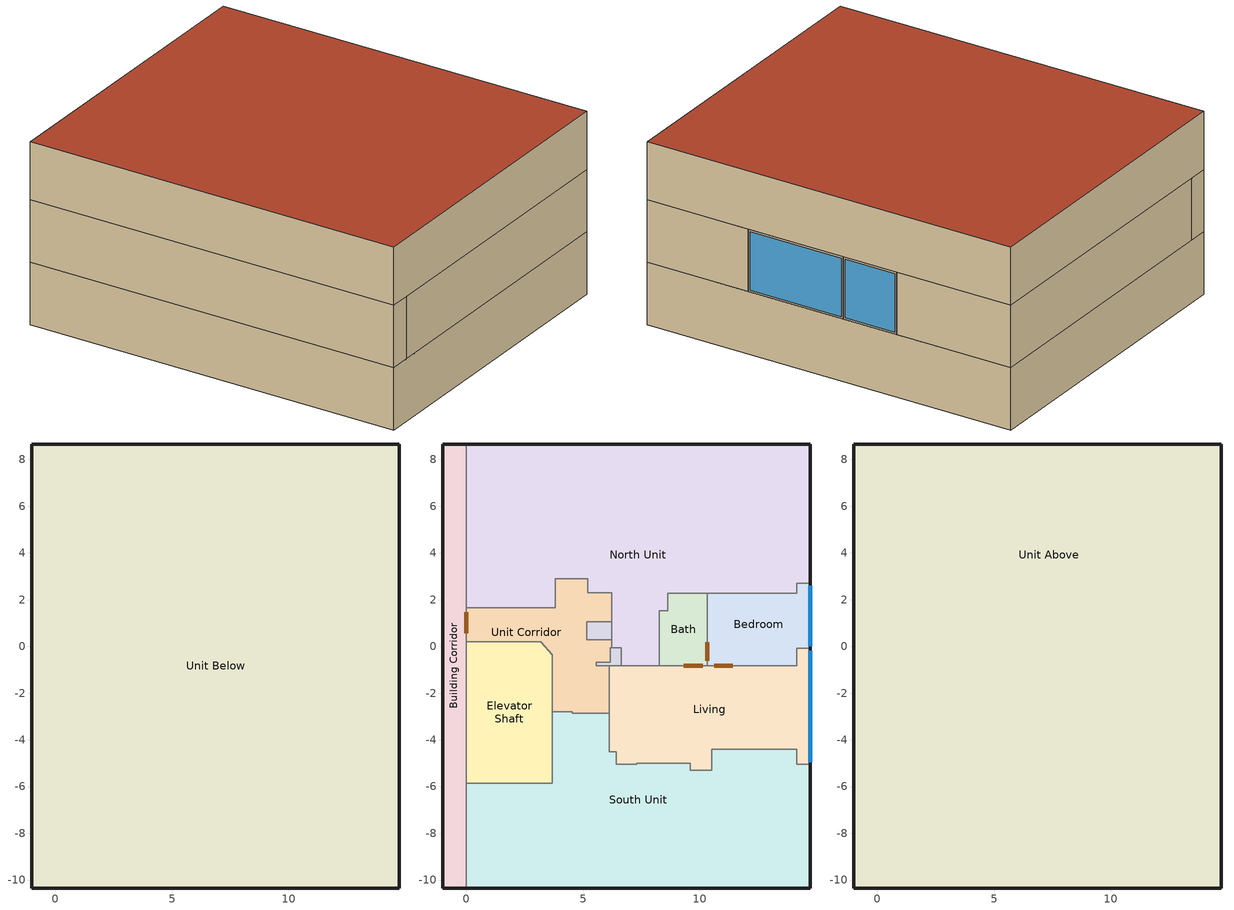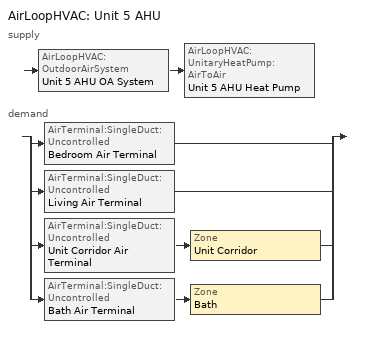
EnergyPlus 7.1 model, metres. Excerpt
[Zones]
Unit Below
 floor outside (Interior Floor): 14.71,8.66 14.71,-10.34 -1,-10.34 -1,8.66 z-3.07
 wall outside (Unit Demising Wall): 14.71,8.66 -1,8.66 -1,-10.34 14.71,-10.34 z-3.07:0
 wall outside (Exterior Wall): 14.71,-10.34 14.71,8.66 z-3.07:0
Unit Corridor
 floor to Unit Below (Interior Floor): 6.22,2.29 6.22,1.06 5.15,1.06 5.15,0.28 6.22,0.28 6.22,-0.06 6.17,-0.06 6.17,-0.68 5.56,-0.68 5.56,-0.82 6.11,-0.82 6.11,-2.86 4.53,-2.86 4.53,-2.8 3.68,-2.8 3.68,-0.35 3.18,0.2 0,0.2 0,1.66 3.8,1.66 3.8,2.9 5.19,2.9 5.19,2.29 z0
 wall to Shafts (Unit Shaft Wall): 6.11,-0.82 5.56,-0.82 5.56,-0.68 6.17,-0.68 6.17,-0.06 6.22,-0.06 / 6.22,0.28 5.15,0.28 5.15,1.06 6.22,1.06 z0:3.07
 wall to Building Corridor (Unit Demising Wall): 0,1.66 0,0.2 z0:3.07
 wall to North Unit (Unit Demising Wall): 6.22,-0.06 6.22,0.28 / 6.22,1.06 6.22,2.29 5.19,2.29 5.19,2.9 3.8,2.9 3.8,1.66 0,1.66 z0:3.07
 wall to Elevator Shaft (Elevator Shaft Wall): 0,0.2 3.18,0.2 3.68,-0.35 3.68,-2.8 z0:3.07
 wall adiabatic (Interior Wall): 6.11,-2.86 6.11,-0.82 z0:3.07
 wall to South Unit (Unit Demising Wall): 4.53,-2.86 6.11,-2.86 z0:3.07
 wall to South Unit (Unit Shaft Wall): 3.68,-2.8 4.53,-2.8 4.53,-2.86 z0:3.07
 door inside (Interior Door): 0,1.46 0,0.56 z0:2
Shafts
 floor to Unit Below (Interior Floor): 6.22,1.06 6.22,0.28 5.15,0.28 5.15,1.06 z0; 6.62,-0.06 6.62,-0.82 5.56,-0.82 5.56,-0.68 6.17,-0.68 6.17,-0.06 z0
 wall to North Unit (Unit Shaft Wall): 6.62,-0.82 6.62,-0.06 6.22,-0.06 / 6.22,0.28 6.22,1.06 z0:3.07
 wall to Living (Unit Shaft Wall): 6.11,-0.82 6.62,-0.82 z0:3.07
Living
 floor to Unit Below (Interior Floor): 14.71,-0.09 14.71,-5.05 14.13,-5.05 14.13,-4.4 10.5,-4.4 10.5,-5.31 9.58,-5.31 9.58,-5.01 7.29,-5.01 7.29,-5.05 6.42,-5.05 6.42,-4.5 6.11,-4.5 6.11,-0.82 14.13,-0.82 14.13,-0.09 z0
 wall outside (Exterior Wall): 14.71,-5.05 14.71,-0.09 z0:3.07
 wall to South Unit (Unit Demising Wall): 9.58,-5.31 10.5,-5.31 10.5,-4.4 14.13,-4.4 14.13,-5.05 14.71,-5.05 / 6.42,-5.05 7.29,-5.05 / 6.11,-2.86 6.11,-4.5 z0:3.07
 wall to Bedroom (Interior Wall): 14.71,-0.09 14.13,-0.09 14.13,-0.82 10.31,-0.82 z0:3.07
 wall to South Unit (Unit Shaft Wall): 7.29,-5.05 7.29,-5.01 9.58,-5.01 9.58,-5.31 / 6.11,-4.5 6.42,-4.5 6.42,-5.05 z0:3.07
 wall adiabatic (Interior Wall): 6.11,-0.82 6.11,-2.86 z0:3.07
 wall to North Unit (Unit Demising Wall): 8.26,-0.82 6.62,-0.82 z0:3.07
 wall to Bath (Interior Wall): 10.31,-0.82 8.26,-0.82 z0:3.07
 window (Exterior Window): 14.71,-4.95 14.71,-0.19 z0.1:2.97
Bath
 floor to Unit Below (Interior Floor): 10.31,2.28 10.31,-0.82 8.26,-0.82 8.26,1.53 8.62,1.53 8.62,2.28 z0
 wall to Bedroom (Interior Wall): 10.31,-0.82 10.31,2.28 z0:3.07
 wall to North Unit (Unit Demising Wall): 10.31,2.28 8.62,2.28 / 8.26,1.53 8.26,-0.82 z0:3.07
 wall to North Unit (Unit Shaft Wall): 8.62,2.28 8.62,1.53 8.26,1.53 z0:3.07
 door inside (Interior Door): 10.31,-0.62 10.31,0.18 / 9.31,-0.82 10.11,-0.82 z0:2
Bedroom
 floor to Unit Below (Interior Floor): 14.71,2.7 14.71,-0.09 14.13,-0.09 14.13,-0.82 10.31,-0.82 10.31,2.28 14.13,2.28 14.13,2.7 z0
 wall outside (Exterior Wall): 14.71,-0.09 14.71,2.7 z0:3.07
 wall to North Unit (Unit Demising Wall): 14.71,2.7 14.13,2.7 14.13,2.28 10.31,2.28 z0:3.07
 window (Exterior Window): 14.71,0.01 14.71,2.6 z0.1:2.97
 door inside (Interior Door): 10.61,-0.82 11.41,-0.82 z0:2
Building Corridor
 floor to Unit Below (Interior Floor): 0,8.66 0,-10.34 -1,-10.34 -1,8.66 z0
 wall outside (Unit Demising Wall): 0,8.66 -1,8.66 -1,-10.34 0,-10.34 z0:3.07
 wall to South Unit (Unit Demising Wall): 0,-10.34 0,-5.85 z0:3.07
 wall to North Unit (Unit Demising Wall): 0,1.66 0,8.66 z0:3.07
 wall to Elevator Shaft (Unit Demising Wall): 0,-5.85 0,0.2 z0:3.07
North Unit
 floor to Unit Below (Interior Floor): 14.71,8.66 14.71,2.7 14.13,2.7 14.13,2.28 8.62,2.28 8.62,1.53 8.26,1.53 8.26,-0.82 6.62,-0.82 6.62,-0.06 6.22,-0.06 6.22,2.29 5.19,2.29 5.19,2.9 3.8,2.9 3.8,1.66 0,1.66 0,8.66 z0
 wall outside (Unit Demising Wall): 14.71,8.66 0,8.66 z0:3.07
 wall outside (Exterior Wall): 14.71,2.7 14.71,8.66 z0:3.07
Elevator Shaft
 floor to Unit Below (Interior Floor): 3.18,0.2 3.68,-0.35 3.68,-5.85 0,-5.85 0,0.2 z0
 wall to South Unit (Elevator Shaft Wall): 0,-5.85 3.68,-5.85 3.68,-2.8 z0:3.07
South Unit
 floor to Unit Below (Interior Floor): 14.13,-4.4 14.13,-5.05 14.71,-5.05 14.71,-10.34 0,-10.34 0,-5.85 3.68,-5.85 3.68,-2.8 4.53,-2.8 4.53,-2.86 6.11,-2.86 6.11,-4.5 6.42,-4.5 6.42,-5.05 7.29,-5.05 7.29,-5.01 9.58,-5.01 9.58,-5.31 10.5,-5.31 10.5,-4.4 z0
 wall outside (Unit Demising Wall): 0,-10.34 14.71,-10.34 z0:3.07
 wall outside (Exterior Wall): 14.71,-10.34 14.71,-5.05 z0:3.07
Unit Above
 floor to Elevator Shaft (Interior Floor): 3.18,0.2 3.68,-0.35 3.68,-5.85 0,-5.85 0,0.2 z3.07
 floor to South Unit (Interior Floor): 14.13,-4.4 14.13,-5.05 14.71,-5.05 14.71,-10.34 0,-10.34 0,-5.85 3.68,-5.85 3.68,-2.8 4.53,-2.8 4.53,-2.86 6.11,-2.86 6.11,-4.5 6.42,-4.5 6.42,-5.05 7.29,-5.05 7.29,-5.01 9.58,-5.01 9.58,-5.31 10.5,-5.31 10.5,-4.4 z3.07
 floor to North Unit (Interior Floor): 14.71,8.66 14.71,2.7 14.13,2.7 14.13,2.28 8.62,2.28 8.62,1.53 8.26,1.53 8.26,-0.82 6.62,-0.82 6.62,-0.06 6.22,-0.06 6.22,2.29 5.19,2.29 5.19,2.9 3.8,2.9 3.8,1.66 0,1.66 0,8.66 z3.07
 floor to Bath (Interior Floor): 10.31,2.28 10.31,-0.82 8.26,-0.82 8.26,1.53 8.62,1.53 8.62,2.28 z3.07
 floor to Living (Interior Floor): 14.71,-0.09 14.71,-5.05 14.13,-5.05 14.13,-4.4 10.5,-4.4 10.5,-5.31 9.58,-5.31 9.58,-5.01 7.29,-5.01 7.29,-5.05 6.42,-5.05 6.42,-4.5 6.11,-4.5 6.11,-0.82 14.13,-0.82 14.13,-0.09 z3.07
 floor to Building Corridor (Interior Floor): 0,8.66 0,-10.34 -1,-10.34 -1,8.66 z3.07
 floor to Bedroom (Interior Floor): 14.71,2.7 14.71,-0.09 14.13,-0.09 14.13,-0.82 10.31,-0.82 10.31,2.28 14.13,2.28 14.13,2.7 z3.07
 floor to Unit Corridor (Interior Floor): 6.22,2.29 6.22,-0.06 6.17,-0.06 6.17,-0.68 5.56,-0.68 5.56,-0.82 6.11,-0.82 6.11,-2.86 4.53,-2.86 4.53,-2.8 3.68,-2.8 3.68,-0.35 3.18,0.2 0,0.2 0,1.66 3.8,1.66 3.8,2.9 5.19,2.9 5.19,2.29 z3.07
 floor to Shafts (Interior Floor): 6.62,-0.06 6.62,-0.82 5.56,-0.82 5.56,-0.68 6.17,-0.68 6.17,-0.06 z3.07; 6.22,1.06 6.22,0.28 5.15,0.28 5.15,1.06 z3.07
 wall outside (Exterior Wall): -1,8.66 -1,-10.34 14.71,-10.34 14.71,8.66 -1,8.66 z3.07:5.93
 roof outside (Exterior Roof): -1,8.66 -1,-10.34 14.71,-10.34 14.71,8.66 z5.93
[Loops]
AirLoopHVAC 'Unit 5 AHU'
 supply: AirLoopHVAC:OutdoorAirSystem 'Unit 5 AHU OA System' > AirLoopHVAC:UnitaryHeatPump:AirToAir 'Unit 5 AHU Heat Pump'
 demand: split
  | AirTerminal:SingleDuct:Uncontrolled 'Bedroom Air Terminal'
  | AirTerminal:SingleDuct:Uncontrolled 'Living Air Terminal'
  | AirTerminal:SingleDuct:Uncontrolled 'Unit Corridor Air Terminal' > Zone 'Unit Corridor'
  | AirTerminal:SingleDuct:Uncontrolled 'Bath Air Terminal' > Zone 'Bath'
[Building]
Unit 5: North Axis {deg}=0; Terrain=City; Loads Convergence Tolerance Value=0.04; Temperature Convergence Tolerance Value {deltaC}=0.4; Solar Distribution=FullInteriorAndExterior; Maximum Number of Warmup Days=25
[Site:Location]
Washington Dc Reagan Ap_VA_USA Design_Conditions: Latitude {deg}=38.87; Longitude {deg}=-77.03; Time Zone {hr}=-5; Elevation {m}=3
[SizingPeriod:DesignDay] Day of Month=21; Dry-Bulb Temperature Range Modifier Type=DefaultMultipliers; Barometric Pressure {Pa}=101289; Rain Indicator=No; Snow Indicator=No; Daylight Saving Time Indicator=No
Name | Month | Day Type | Maximum Dry-Bulb Temperature {C} | Daily Dry-Bulb Temperature Range {deltaC} | Humidity Condition Type | Wetbulb or DewPoint at Maximum Dry-Bulb {C} | Wind Speed {m/s} | Wind Direction {deg} | Solar Model Indicator | Sky Clearness | Enthalpy at Maximum Dry-Bulb {J/kg} | ASHRAE Clear Sky Optical Depth for Beam Irradiance (taub) | ASHRAE Clear Sky Optical Depth for Diffuse Irradiance (taud)
Washington Dc Reagan Ap Ann Htg 99.6% Condns DB | 1 | WinterDesignDay | -8.7 | 0 | Wetbulb | -8.7 | 5.2 | 330 | ASHRAEClearSky | 0
Washington Dc Reagan Ap Ann Clg .4% Condns Enth=>MDB | 7 | SummerDesignDay | 31.9 | 8.9 | Enthalpy |  | 4.6 | 170 | ASHRAETau |  | 80000 | 0.563 | 1.747
[Material]
Name | Roughness | Thickness {m} | Conductivity {W/m-K} | Density {kg/m3} | Specific Heat {J/kg-K}
F08 Metal surface | Smooth | 0.0008 | 45.28 | 7824 | 500
I01 25mm insulation board | MediumRough | 0.0254 | 0.03 | 43 | 1210
16mm Gypsum Board | MediumSmooth | 0.016 | 0.16 | 801 | 837
64mm Metal Stud w/Insul. | MediumRough | 0.064 | 0.04 | 256 | 837
92mm Metal Stud w/Insul. | MediumRough | 0.092 | 0.04 | 256 | 837
610mm HW concrete | MediumRough | 0.61 | 0.62 | 2240 | 837
38mm Metal Stud w/Insul. | MediumRough | 0.038 | 0.04 | 256 | 837
25mm Gypsum Shaft Board | MediumSmooth | 0.025 | 0.16 | 801 | 837
191mm HW concrete | MediumRough | 0.191 | 0.62 | 2240 | 837
19mm Wood Flooring | MediumSmooth | 0.0019 | 0.15 | 608 | 1630
44mm Wood Door | MediumSmooth | 0.0254 | 0.15 | 608 | 1630
3mm Floor Underlayment | MediumSmooth | 0.003 | 0.29 | 976 | 2001
[WindowMaterial:SimpleGlazingSystem]
VRE 1-46: U-Factor {W/m2-K}=1.6; Solar Heat Gain Coefficient=0.28; Visible Transmittance=0.43
[Construction]
Interior Floor: 19mm Wood Flooring, 3mm Floor Underlayment, 191mm HW concrete, 64mm Metal Stud w/Insul., 16mm Gypsum Board
Exterior Wall: F08 Metal surface, I01 25mm insulation board, F08 Metal surface
Interior Wall: 16mm Gypsum Board, 92mm Metal Stud w/Insul., 16mm Gypsum Board
Exterior Roof: 19mm Wood Flooring, 191mm HW concrete
Exterior Window: VRE 1-46
Interior Door: 44mm Wood Door
Unit Demising Wall: 16mm Gypsum Board, 16mm Gypsum Board, 64mm Metal Stud w/Insul., 16mm Gypsum Board, 16mm Gypsum Board
Unit Shaft Wall: 16mm Gypsum Board, 16mm Gypsum Board, 64mm Metal Stud w/Insul., 25mm Gypsum Shaft Board
Elevator Shaft Wall: 610mm HW concrete, 38mm Metal Stud w/Insul., 16mm Gypsum Board
[Zone] Multiplier=1
Name | Ceiling Height {m} | Volume {m3} | Floor Area {m2}
Unit Corridor | autocalculate | autocalculate | autocalculate
Shafts; Living; Bath; Bedroom; Building Corridor; North Unit; Elevator Shaft; South Unit; Unit Below; Unit Above
[People] Number of People Calculation Method=People; Number of People=2; Fraction Radiant=0.3; Sensible Heat Fraction=autocalculate; Carbon Dioxide Generation Rate {m3/s-W}=3.82E-08; Enable ASHRAE 55 Comfort Warnings=No; Mean Radiant Temperature Calculation Type=ZoneAveraged
Name | Zone or ZoneList | Number of People Schedule | Activity Level Schedule
Bedroom People | Bedroom | Bedroom Occ | Activity Bedroom
Bathroom People | Bath | Bathroom Occ | Activity Bath
Living Room People | Living | Living Occ | Activity Living
[Lights] Design Level Calculation Method=Watts/Area; Return Air Fraction=0; Fraction Visible=0.18; Fraction Replaceable=1; Return Air Fraction Calculated from Plenum Temperature=No
Name | Zone or ZoneList | Schedule | Watts per Zone Floor Area {W/m2} | Fraction Radiant
Living Lights | Living | Living Lighting Sch | 9.1 | 0.37
Unit Corridor Lights | Unit Corridor | Living Lighting Sch | 2.2 | 0.42
Bathroom Lights | Bath | Bathroom Lighting Sch | 4.8 | 0.37
Bedroom Lights | Bedroom | Bedroom Lighting Sch | 3.2 | 0.37
[ElectricEquipment]
Living Room Equip: Zone or ZoneList=Living; Schedule=Living Lighting Sch; Design Level Calculation Method=Watts/Area; Watts per Zone Floor Area {W/m2}=200
[DesignSpecification:OutdoorAir] Outdoor Air Method=Flow/Area; Outdoor Air Flow per Person {m3/s-person}=0.00944; Outdoor Air Flow per Zone Floor Area {m3/s-m2}=0; Outdoor Air Flow per Zone {m3/s}=0
SZ DSOA Bedroom; SZ DSOA Living; SZ DSOA Unit Corridor; SZ DSOA Bath
[DesignSpecification:ZoneAirDistribution] Zone Air Distribution Effectiveness in Cooling Mode=1; Zone Air Distribution Effectiveness in Heating Mode=1
SZ DSZAD Bedroom; SZ DSZAD Living; SZ DSZAD Unit Corridor; SZ DSZAD Bath
[Sizing:Zone] Zone Cooling Design Supply Air Temperature {C}=15; Zone Heating Design Supply Air Temperature {C}=31; Zone Cooling Design Supply Air Humidity Ratio {kgWater/kgDryAir}=0.008; Zone Heating Design Supply Air Humidity Ratio {kgWater/kgDryAir}=0.008; Zone Heating Sizing Factor=1; Zone Cooling Sizing Factor=1; Cooling Design Air Flow Method=DesignDay; Cooling Design Air Flow Rate {m3/s}=0; Cooling Minimum Air Flow Fraction=0; Heating Design Air Flow Method=DesignDay; Heating Design Air Flow Rate {m3/s}=0; Heating Maximum Air Flow Fraction=0
Name | Design Specification Outdoor Air Object | Design Specification Zone Air Distribution Object
Bedroom | SZ DSOA Bedroom | SZ DSZAD Bedroom
Living | SZ DSOA Living | SZ DSZAD Living
Unit Corridor | SZ DSOA Unit Corridor | SZ DSZAD Unit Corridor
Bath | SZ DSOA Bath | SZ DSZAD Bath
[Sizing:System]
Unit 5 AHU: Type of Load to Size On=Sensible; Design Outdoor Air Flow Rate {m3/s}=autosize; Minimum System Air Flow Ratio=1; Preheat Design Temperature {C}=7; Preheat Design Humidity Ratio {kgWater/kgDryAir}=0.008; Precool Design Temperature {C}=11; Precool Design Humidity Ratio {kgWater/kgDryAir}=0.008; Central Cooling Design Supply Air Temperature {C}=15; Central Heating Design Supply Air Temperature {C}=31; Sizing Option=NonCoincident; 100% Outdoor Air in Cooling=No; 100% Outdoor Air in Heating=No; Central Cooling Design Supply Air Humidity Ratio {kgWater/kgDryAir}=0.008; Central Heating Design Supply Air Humidity Ratio {kgWater/kgDryAir}=0.008; Cooling Design Air Flow Method=DesignDay; Cooling Design Air Flow Rate {m3/s}=0; Heating Design Air Flow Method=DesignDay; Heating Design Air Flow Rate {m3/s}=0; System Outdoor Air Method=ZoneSum
[ZoneControl:Thermostat] Control Type Schedule=HVACTemplate-Always 4
Name | Zone or ZoneList | Control 1
Bedroom Thermostat | Bedroom | Bedroom Thermostat Dual SP Control
Living Thermostat | Living | Living Thermostat Dual SP Control
Unit Corridor Thermostat | Unit Corridor | Unit Corridor Thermostat Dual SP Control
Bath Thermostat | Bath | Bathroom Thermostat Dual SP Control
[ThermostatSetpoint:DualSetpoint] Heating Setpoint Temperature Schedule=Unit Heating Schedule; Cooling Setpoint Temperature Schedule=Unit Cooling Schedule
Living Thermostat Dual SP Control; Bedroom Thermostat Dual SP Control; Bathroom Thermostat Dual SP Control; Unit Corridor Thermostat Dual SP Control
[ZoneHVAC:Baseboard:RadiantConvective:Electric] Availability Schedule=Always On; Nominal Capacity {W}=autosize; Efficiency=1; Fraction Radiant=0
Bedroom Radiator; Living Radiator
[AirTerminal:SingleDuct:Uncontrolled] Availability Schedule=HVACTemplate-Always 1; Maximum Air Flow Rate {m3/s}=autosize
Bedroom Air Terminal; Living Air Terminal; Unit Corridor Air Terminal; Bath Air Terminal
[AirTerminal:SingleDuct:VAV:Reheat] Availability Schedule=Always On; Maximum Air Flow Rate {m3/s}=autosize; Zone Minimum Air Flow Input Method=Constant; Constant Minimum Air Flow Fraction=0.3; Convergence Tolerance=0.001; Damper Heating Action=Normal; Maximum Flow per Zone Floor Area During Reheat {m3/s-m2}=autocalculate; Maximum Flow Fraction During Reheat=autocalculate; Maximum Reheat Air Temperature {C}=35; Design Specification Outdoor Air Object=SZ DSOA Bedroom
Name | Reheat Coil
Bedroom VAV | Bedroom VAV Heat Coil
Living VAV | Living VAV Heat Coil
[Zone equipment]
Bedroom: Bedroom VAV, Bedroom Radiator
Living: Living VAV, Living Radiator
Unit Corridor: Unit Corridor Air Terminal
Bath: Bath Air Terminal
[Fan:OnOff]
Unit 5 AHU Supply Fan: Availability Schedule=Always On; Fan Efficiency=0.7; Pressure Rise {Pa}=115; Maximum Flow Rate {m3/s}=autosize; Motor Efficiency=0.9; Motor In Airstream Fraction=1
[Coil:Cooling:DX:SingleSpeed]
Unit 5 AHU Cooling Coil: Availability Schedule=Always On; Rated Total Cooling Capacity {W}=autosize; Rated Sensible Heat Ratio=autosize; Rated COP {W/W}=4.7; Rated Air Flow Rate {m3/s}=autosize; Total Cooling Capacity Function of Temperature Curve=Unit 5 AHU Cool Coil Cap-FT; Total Cooling Capacity Function of Flow Fraction Curve=Unit 5 AHU Cool Coil Cap-FF; Energy Input Ratio Function of Temperature Curve=Unit 5 AHU Cool Coil EIR-FT; Energy Input Ratio Function of Flow Fraction Curve=Unit 5 AHU Cool Coil EIR-FF; Part Load Fraction Correlation Curve=Unit 5 AHU Cool Coil PLF; Nominal Time for Condensate Removal to Begin {s}=0; Ratio of Initial Moisture Evaporation Rate and Steady State Latent Capacity=0; Maximum Cycling Rate {cycles/hr}=0; Latent Capacity Time Constant {s}=0; Condenser Type=AirCooled; Evaporative Condenser Effectiveness=0; Evaporative Condenser Pump Rated Power Consumption {W}=0; Crankcase Heater Capacity {W}=0; Maximum Outdoor Dry-Bulb Temperature for Crankcase Heater Operation {C}=10
[Coil:Heating:Electric] Efficiency=1; Nominal Capacity {W}=autosize
Name | Availability Schedule
Unit 5 AHU Sup Heat Coil | Always Off
Bedroom VAV Heat Coil; Living VAV Heat Coil | Always On
[Coil:Heating:Gas]
Unit 5 Gas Furnance Heating Coil: Availability Schedule=Always On; Gas Burner Efficiency=0.8
[Coil:Heating:DX:SingleSpeed]
Unit 5 AHU HP Heating Coil: Availability Schedule=Always On; Rated Total Heating Capacity {W}=autosize; Rated COP {W/W}=4.7; Rated Air Flow Rate {m3/s}=autosize; Total Heating Capacity Function of Temperature Curve=Unit 5 AHU HP Heating Coil Cap-FT; Total Heating Capacity Function of Flow Fraction Curve=Unit 5 AHU HP Heating Coil Cap-FF; Energy Input Ratio Function of Temperature Curve=Unit 5 AHU HP Heating Coil EIR-FT; Energy Input Ratio Function of Flow Fraction Curve=Unit 5 AHU HP Heating Coil EIR-FF; Part Load Fraction Correlation Curve=Unit 5 AHU HP Heating Coil PLF; Defrost Energy Input Ratio Function of Temperature Curve=Unit 5 AHU HP Heating Coil DefrEIR-FT; Minimum Outdoor Dry-Bulb Temperature for Compressor Operation {C}=-10; Maximum Outdoor Dry-Bulb Temperature for Defrost Operation {C}=5; Crankcase Heater Capacity {W}=0; Maximum Outdoor Dry-Bulb Temperature for Crankcase Heater Operation {C}=0; Defrost Strategy=ReverseCycle; Defrost Control=Timed; Defrost Time Period Fraction=0.058333; Resistive Defrost Heater Capacity {W}=autosize
[HeatExchanger:AirToAir:SensibleAndLatent]
Unit 5 Heat Exchanger: Availability Schedule=Always On; Nominal Supply Air Flow Rate {m3/s}=autosize; Supply Air Outlet Temperature Control=No; Heat Exchanger Type=Rotary; Frost Control Type=None; Threshold Temperature {C}=1.7; Initial Defrost Time Fraction=0.083; Rate of Defrost Time Fraction Increase {1/K}=0.012; Economizer Lockout=Yes
[AirLoopHVAC:UnitaryHeatPump:AirToAir]
Unit 5 AHU Heat Pump: Availability Schedule=HVACTemplate-Always 1; Supply Air Flow Rate During Cooling Operation {m3/s}=autosize; Supply Air Flow Rate During Heating Operation {m3/s}=autosize; Supply Air Flow Rate When No Cooling or Heating is Needed {m3/s}=autosize; Controlling Zone or Thermostat Location=Unit Corridor; Supply Air Fan=Unit 5 AHU Supply Fan; Heating Coil=Unit 5 AHU HP Heating Coil; Cooling Coil=Unit 5 AHU Cooling Coil; Supplemental Heating Coil=Unit 5 AHU Sup Heat Coil; Maximum Supply Air Temperature from Supplemental Heater {C}=Autosize; Maximum Outdoor Dry-Bulb Temperature for Supplemental Heater Operation {C}=21; Fan Placement=BlowThrough; Supply Air Fan Operating Mode Schedule=Always On
[Controller:OutdoorAir]
Unit 5 AHU OA Controller: Minimum Outdoor Air Flow Rate {m3/s}=autosize; Maximum Outdoor Air Flow Rate {m3/s}=autosize; Economizer Control Type=NoEconomizer; Economizer Control Action Type=ModulateFlow; Lockout Type=NoLockout; Minimum Limit Type=FixedMinimum; Minimum Outdoor Air Schedule=Always On
[AirLoopHVAC]
Unit 5 AHU: Design Supply Air Flow Rate {m3/s}=autosize
[AvailabilityManager:NightCycle]
Unit 5 AHU Availability: Applicability Schedule=HVACTemplate-Always 1; Fan Schedule=Always On; Control Type=StayOff; Thermostat Tolerance {deltaC}=0.2; Cycling Run Time {s}=3600
[SetpointManager:SingleZone:Reheat]
Unit 5 AHU Supply Air Temp Manager: Control Variable=Temperature; Minimum Supply Air Temperature {C}=13; Maximum Supply Air Temperature {C}=31; Control Zone=Unit Corridor; Setpoint Node or NodeList=Unit 5 AHU Air Loop Outlet
[SetpointManager:MixedAir]
Unit 5 AHU Cooling Coil Air Temp Manager: Control Variable=Temperature; Setpoint Node or NodeList=Unit 5 AHU Mixed Air Outlet
[Schedule:Compact]
Bedroom Occ: Through: 12/31, For: AllDays, Until: 07:00, 1, Until: 08:00, .4, Until: 09:00, 0, Until: 19:00, 0, Until: 20:00, .1, Until: 21:00, .2, Until: 22:00, .5, Until: 24:00, 1
Activity Living: Through: 12/31, For: AllDays, Until: 24:00, 108
Activity Bath: Through: 12/31, For: AllDays, Until: 24:00, 180
Activity Bedroom: Through: 12/31, For: AllDays, Until: 24:00, 72
Unit Heating Schedule: Through: 12/31, For: Weekdays, Until: 06:30, 16, Until: 08:30, 20, Until: 17:00, 16, Until: 23:00, 20, Until: 24:00, 18, For: AllOtherDays, Until: 06:30, 16, Until: 23:00, 20, Until: 24:00, 16
Bedroom Lighting Sch: Through: 12/31, For: AllDays, Until: 07:00, 0, Until: 09:00, 1, Until: 19:00, 0, Until: 22:00, 1, Until: 24:00, 0
Unit Cooling Schedule: Through: 12/31, For: Weekdays, Until: 06:30, 28, Until: 08:30, 25, Until: 17:00, 30, Until: 23:00, 25, Until: 24:00, 28, For: AllOtherDays, Until: 06:30, 28, Until: 23:00, 25, Until: 24:00, 28
Living Occ: Through: 12/31, For: Weekdays, Until: 08:00, 0, Until: 09:00, .4, Until: 18:00, 0, Until: 19:00, 1, Until: 20:00, .9, Until: 21:00, .8, Until: 24:00, 0, For: AllOtherDays, Until: 08:00, 0, Until: 09:00, .9, Until: 13:00, 1, Until: 14:00, .4, Until: 19:00, 0, Until: 20:00, .5, Until: 21:00, .8, Until: 24:00, 0
Bathroom Occ: Through: 12/31, For: Weekdays, Until: 07:00, 0, Until: 08:00, .6, Until: 21:00, 0, Until: 22:00, .5, Until: 24:00, 0, For: AllOtherDays, Until: 07:00, 0, Until: 08:00, .6, Until: 13:00, 0, Until: 14:00, .1, Until: 21:00, 0, Until: 22:00, .5, Until: 24:00, 0
Bathroom Lighting Sch: Through: 12/31, For: Weekdays, Until: 07:00, 0, Until: 08:00, 1, Until: 21:00, 0, Until: 22:00, 1, Until: 24:00, 0, For: AllOtherDays, Until: 07:00, 0, Until: 08:00, 1, Until: 13:00, 0, Until: 14:00, 1, Until: 21:00, 0, Until: 22:00, 1, Until: 24:00, 0
Living Lighting Sch: Through: 12/31, For: Weekdays, Until: 08:00, 0, Until: 09:00, 1, Until: 18:00, 0, Until: 21:00, 1, Until: 24:00, 0, For: AllOtherDays, Until: 08:00, 0, Until: 10:00, 1, Until: 13:00, .5, Until: 19:00, 0, Until: 21:00, 1, Until: 24:00, 0
Always On: Through: 12/31, For: Alldays, Until: 24:00, 1
Always Off: Through: 12/31, For: Alldays, Until: 24:00, 0
HVACTemplate-Always 1: Through: 12/31, For: AllDays, Until: 24:00, 1
HVACTemplate-Always 4: Through: 12/31, For: AllDays, Until: 24:00, 4
[Curve:Quadratic]
Name | Coefficient1 Constant | Coefficient2 x | Coefficient3 x**2 | Minimum Value of x | Maximum Value of x
Unit 5 AHU HP Heating Coil EIR-FF | 1.3824 | -0.4336 | 0.0512 | 0 | 1
Unit 5 AHU HP Heating Coil PLF | 0.75 | 0.25 | 0 | 0 | 1
Unit 5 AHU Cool Coil Cap-FF | 0.8 | 0.2 | 0 | 0.5 | 1.5
Unit 5 AHU Cool Coil EIR-FF | 1.1552 | -0.1808 | 0.0256 | 0.5 | 1.5
Unit 5 AHU Cool Coil PLF | 0.85 | 0.15 | 0 | 0 | 1
[Curve:Cubic]
Name | Coefficient1 Constant | Coefficient2 x | Coefficient3 x**2 | Coefficient4 x**3 | Minimum Value of x | Maximum Value of x
Unit 5 AHU HP Heating Coil Cap-FT | 0.758746 | 0.027626 | 0.000148716 | 3.4992e-06 | -20 | 20
Unit 5 AHU HP Heating Coil Cap-FF | 0.84 | 0.16 | 0 | 0 | 0.5 | 1.5
Unit 5 AHU HP Heating Coil EIR-FT | 1.19248 | -0.0300438 | 0.00103745 | -2.3328e-05 | -20 | 20
[Curve:Biquadratic]
Name | Coefficient1 Constant | Coefficient2 x | Coefficient3 x**2 | Coefficient4 y | Coefficient5 y**2 | Coefficient6 x*y | Minimum Value of x | Maximum Value of x | Minimum Value of y | Maximum Value of y
Unit 5 AHU HP Heating Coil DefrEIR-FT | 1 | 0 | 0 | 0 | 0 | 0 | 0 | 50 | 0 | 50
Unit 5 AHU Cool Coil Cap-FT | 0.942588 | 0.00954335 | 0.00068377 | -0.0110427 | 5.249e-06 | -9.72e-06 | 12.77778 | 23.88889 | 18 | 46.11111
Unit 5 AHU Cool Coil EIR-FT | 0.342414 | 0.034885 | -0.0006237 | 0.00497722 | 0.000437951 | -0.000728028 | 12.77778 | 23.88889 | 18 | 46.11111
